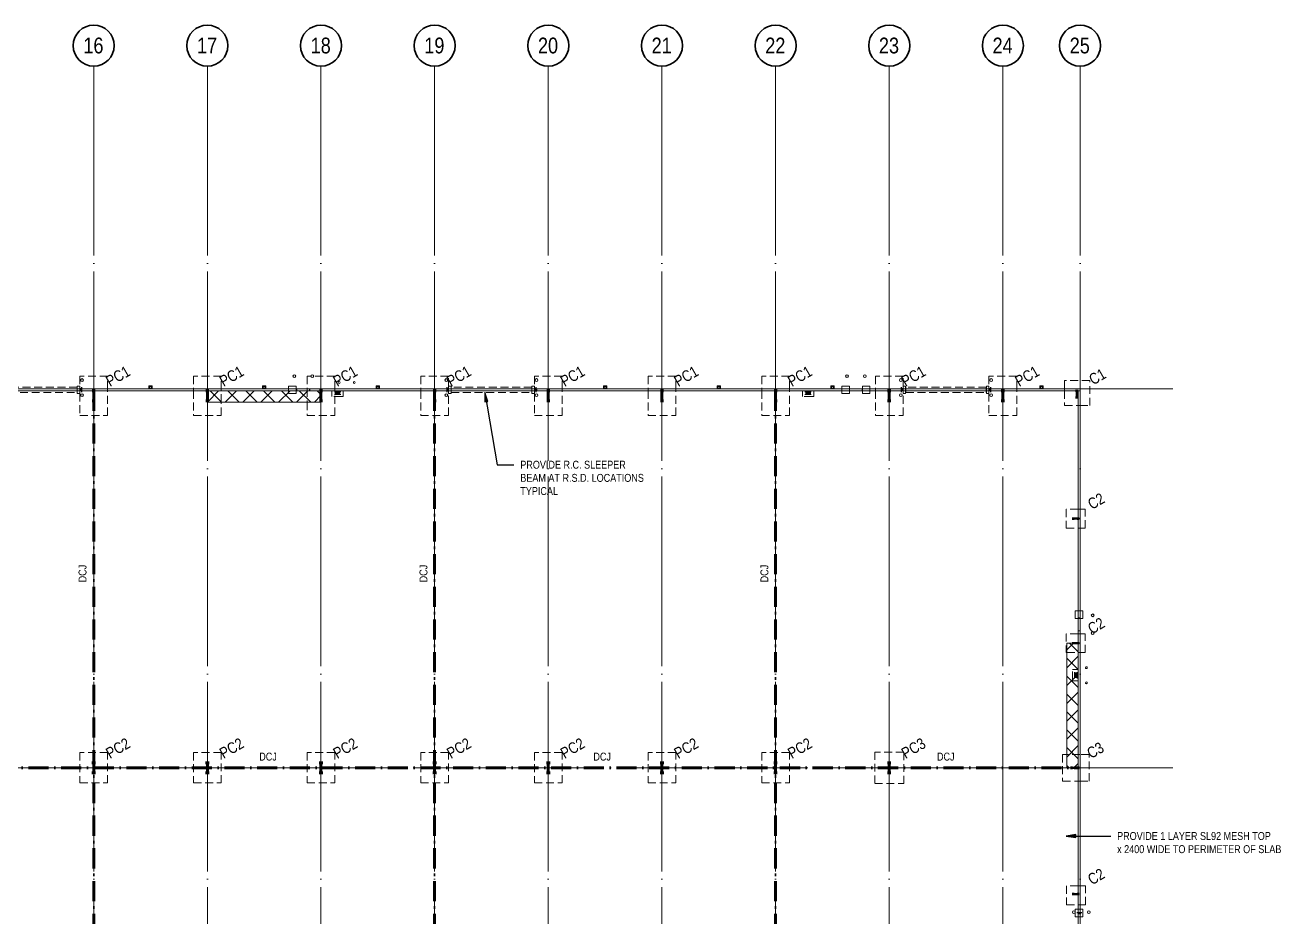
# Model space of a CAD drawing. Header units: millimetres. Extents: x 1606 to 301010, y -5142 to 244250.
# Drawn here: x 187252 to 286698, y 173646 to 244250 of the extents above; entities that cross this region are included whole.
import ezdxf

# ---------------------------------------------------------------- set-up
doc = ezdxf.new("R2010")
doc.units = ezdxf.units.MM
for name, pattern in [('_SGE_Grid Line', [16250, 15000, -625, 0, -625]), ('_SGE_Hidden', [925, 625, -300]), ('Dash', [1250, 750, -500]), ('Dash Dot', [2587.5, 1587.5, -500, 0, -500])]:
    doc.linetypes.add(name, pattern=pattern)
for name, color, linetype, lineweight in [('0-1', 7, 'Continuous', 5), ('A-ANNO-NOTE', 131, 'Continuous', 18), ('A-COLS-1', 253, 'Continuous', 9), ('A-COLS-2', 52, 'Continuous', 9), ('A-DETL-1', 90, 'Dash Dot', 70), ('A-GENM-1', 253, 'Continuous', 9), ('A-GENM-2', 9, 'Continuous', 9), ('A-WALL-1', 253, 'Continuous', 9), ('A-WALL-2', 113, 'Continuous', 20), ('A-WALL-HDLN', 110, '_SGE_Hidden', 18), ('A-WALL-PATT-2', 111, 'Continuous', 18), ('G-ANNO-TEXT-1', 7, 'Continuous', 25), ('G-ANNO-TEXT-2', 250, 'Continuous', 25), ('P-SANR-FIXT-1', 253, 'Continuous', 9), ('P-SANR-FIXT-HDLN-1', 253, 'Dash', 9), ('Q-SPCQ-1', 253, 'Continuous', 9), ('S-BEAM-1', 7, '_SGE_Hidden', 18), ('S-COLS', 52, 'Continuous', 18), ('S-COLS-1', 52, 'Continuous', 70), ('S-COLS-IDEN-1', 171, 'Continuous', 35), ('S-COLS-SYMB', 171, 'Continuous', 50), ('S-FNDN-1', 32, '_SGE_Hidden', 18), ('S-FNDN-HDLN-1', 4, '_SGE_Hidden', 18), ('S-GRID-1', 1, '_SGE_Grid Line', 13), ('S-GRID-IDEN', 1, 'Continuous', 35), ('S-GRID-IDEN-1', 1, 'Continuous', 50)]:
    doc.layers.add(name, color=color, linetype=linetype, lineweight=lineweight)
doc.styles.add('Arial Narrow_2', font='ARIALN.TTF', dxfattribs={"height": 1250})
doc.styles.add('Arial Narrow_3', font='ARIALN.TTF', dxfattribs={"height": 875})
doc.styles.add('Arial Narrow_4', font='ARIALN.TTF', dxfattribs={"height": 625})
pattern_1 = [(45, (0, 0), (-707.1068, 707.1068), []), (135, (0, 0), (-707.1068, -707.1068), [])]

# ---------------------------------------------------------------- blocks, each defined once
blk = doc.blocks.new('WYA_RO_Downpipe Guard_Square _ Circular_Adj Depth - 150 SQ-8178881-WAREHOUSE SLAB PLAN')
at = {"layer": 'P-SANR-FIXT-1'}
for p, q in [((-125, 0), (-211, 0)), ((-211, 0), (-211, -6)), ((-211, -6), (-211, 0)), ((-211, 0), (-125, 0)), ((-125, -225), (-125, 0)), ((-125, 0), (-125, -225)), ((211, 0), (125, 0)), ((125, 0), (125, -225)), ((125, -225), (125, 0)), ((125, 0), (211, 0)), ((211, -6), (211, 0)), ((211, 0), (211, -6)), ((-211, -6), (-131, -6)), ((-131, -6), (-211, -6)), ((-131, -6), (-131, -231)), ((-131, -231), (-131, -6)), ((-131, -231), (131, -231)), ((131, -231), (-131, -231)), ((125, -225), (-125, -225)), ((-125, -225), (125, -225)), ((131, -231), (131, -6)), ((131, -6), (211, -6)), ((211, -6), (131, -6)), ((131, -6), (131, -231))]:
    blk.add_line(p, q, dxfattribs=at)
blk = doc.blocks.new('WYA_RO_DP_Square _ Circular_With Offset - 100 SQ-8178882-WAREHOUSE SLAB PLAN')
at = {"layer": 'A-GENM-2'}
for p, q in [((-75, 75), (-75, -75)), ((75, 75), (-75, 75)), ((-75, 75), (75, 75)), ((-75, -75), (-75, 75)), ((75, -75), (75, 75)), ((75, 75), (75, -75)), ((-75, -75), (75, -75)), ((75, -75), (-75, -75))]:
    blk.add_line(p, q, dxfattribs=at)
blk = doc.blocks.new('WYA_RO_DP_Square _ Circular_With Offset - 100 SQ-V1-WAREHOUSE SLAB PLAN')
at = {"layer": 'A-GENM-2'}
for p, q in [((-75, 75), (-75, -75)), ((75, 75), (-75, 75)), ((-75, 75), (75, 75)), ((-75, -75), (-75, 75)), ((75, -75), (75, 75)), ((75, 75), (75, -75)), ((-75, -75), (75, -75)), ((75, -75), (-75, -75))]:
    blk.add_line(p, q, dxfattribs=at)
blk = doc.blocks.new('SE_Fire_ Hydrant Double - Fire Hydrant_ Double-8297470-WAREHOUSE SLAB PLAN')
at = {"layer": 'Q-SPCQ-1'}
for centre, start, end in [((-300, 600), 360, 180), ((-300, 600), 180, 360), ((-300, -600), 360, 180), ((-300, -600), 180, 360)]:
    blk.add_arc(centre, 75, start, end, dxfattribs=at)
blk = doc.blocks.new('SE_FHR-floor based - SE_FHR-floor based-8309260-WAREHOUSE SLAB PLAN')
at = {"layer": 'P-SANR-FIXT-1'}
for p, q in [((-250, 300), (-250, 290)), ((-250, 300), (250, 300)), ((-250, 290), (250, 290)), ((-250, 85), (-250, 75)), ((-250, 85), (250, 85)), ((-250, 75), (250, 75)), ((-189, 85), (-189, 290)), ((-189, 257.5), (189, 257.5)), ((-189, 222.5), (189, 222.5)), ((-189, 187.5), (189, 187.5)), ((-189, 152.5), (189, 152.5)), ((-189, 117.5), (189, 117.5)), ((-70, 15), (-70, 0)), ((-70, 15), (70, 15)), ((-70, 0), (70, 0)), ((-40, 75), (-40, 15)), ((40, 75), (40, 15)), ((70, 15), (70, 0)), ((189, 85), (189, 290)), ((250, 300), (250, 290)), ((250, 85), (250, 75))]:
    blk.add_line(p, q, dxfattribs=at)
at = {"layer": 'P-SANR-FIXT-HDLN-1'}
for p, q in [((-450, 0), (-450, 450)), ((-450, 450), (450, 450)), ((450, 0), (-450, 0)), ((450, 450), (450, 0))]:
    blk.add_line(p, q, dxfattribs=at)
blk = doc.blocks.new('WYA_CO_BOLLARD1 - 220ø x 1200h 2-7720433-WAREHOUSE SLAB PLAN')
at = {"layer": 'A-COLS-2'}
for start, end in [(360, 180), (0, 180), (180, 360), (180, 360)]:
    blk.add_arc((0, 0), 110, start, end, dxfattribs=at)
blk = doc.blocks.new('WYA_CO_BOLLARD - 220ø x 1200h-8177647-WAREHOUSE SLAB PLAN')
at = {"layer": 'A-COLS-2'}
for start, end in [(360, 180), (0, 180), (180, 360), (180, 360)]:
    blk.add_arc((0, 0), 110, start, end, dxfattribs=at)
blk = doc.blocks.new('23041_Modscape EF_ Central_V22_rvt-1-WAREHOUSE SLAB PLAN')
at = {"layer": 'A-WALL-1'}
for p, q in [((161455, 215450), (154455, 215450)), ((154455, 215450), (161455, 215450)), ((154455, 215300), (161455, 215300)), ((161455, 215300), (154455, 215300)), ((166744, 215450), (161455, 215450)), ((161455, 215450), (161455, 215300)), ((161455, 215450), (161455, 215300)), ((166744, 215450), (161455, 215450)), ((161455, 215300), (178545, 215300)), ((161455, 215300), (178545, 215300)), ((166830, 215450), (166744, 215450)), ((166830, 215450), (166744, 215450)), ((167080, 215450), (166830, 215450)), ((167080, 215450), (166830, 215450)), ((167166, 215450), (167080, 215450)), ((167166, 215450), (167080, 215450)), ((175744, 215450), (167166, 215450)), ((175744, 215450), (167166, 215450)), ((175830, 215450), (175744, 215450)), ((175830, 215450), (175744, 215450)), ((176080, 215450), (175830, 215450)), ((176080, 215450), (175830, 215450)), ((176166, 215450), (176080, 215450)), ((176166, 215450), (176080, 215450)), ((178545, 215450), (176166, 215450)), ((178545, 215450), (176166, 215450)), ((178545, 215300), (178545, 215450)), ((178545, 215300), (178545, 215450)), ((179565, 215450), (178545, 215450)), ((178545, 215450), (179565, 215450)), ((178545, 215300), (179565, 215300)), ((179565, 215300), (178545, 215300)), ((184744, 215450), (179565, 215450)), ((179565, 215450), (179565, 215300)), ((179565, 215450), (179565, 215300)), ((184744, 215450), (179565, 215450)), ((179565, 215300), (190455, 215300)), ((179565, 215300), (190455, 215300)), ((184830, 215450), (184744, 215450)), ((184830, 215450), (184744, 215450)), ((185080, 215450), (184830, 215450)), ((185080, 215450), (184830, 215450)), ((185166, 215450), (185080, 215450)), ((185166, 215450), (185080, 215450)), ((190455, 215450), (185166, 215450)), ((190455, 215450), (185166, 215450)), ((190455, 215300), (190455, 215450)), ((190455, 215300), (190455, 215450)), ((197455, 215450), (190455, 215450)), ((190455, 215450), (197455, 215450)), ((190455, 215300), (197455, 215300)), ((197455, 215300), (190455, 215300)), ((202744, 215450), (197455, 215450)), ((197455, 215450), (197455, 215300)), ((197455, 215450), (197455, 215300)), ((202744, 215450), (197455, 215450)), ((197455, 215300), (222310, 215300)), ((197455, 215300), (222310, 215300)), ((202830, 215450), (202744, 215450)), ((202830, 215450), (202744, 215450)), ((203080, 215450), (202830, 215450)), ((203080, 215450), (202830, 215450)), ((203166, 215450), (203080, 215450)), ((203166, 215450), (203080, 215450)), ((211744, 215450), (203166, 215450)), ((211744, 215450), (203166, 215450)), ((211830, 215450), (211744, 215450)), ((211830, 215450), (211744, 215450)), ((212080, 215450), (211830, 215450)), ((212080, 215450), (211830, 215450)), ((212166, 215450), (212080, 215450)), ((212166, 215450), (212080, 215450)), ((220744, 215450), (212166, 215450)), ((220744, 215450), (212166, 215450)), ((220830, 215450), (220744, 215450)), ((220830, 215450), (220744, 215450)), ((221080, 215450), (220830, 215450)), ((221080, 215450), (220830, 215450)), ((221166, 215450), (221080, 215450)), ((221166, 215450), (221080, 215450)), ((222310, 215450), (221166, 215450)), ((222310, 215450), (221166, 215450)), ((222310, 215300), (222310, 215450)), ((222310, 215300), (222310, 215450)), ((223330, 215450), (222310, 215450)), ((222310, 215450), (223330, 215450)), ((222310, 215300), (223330, 215300)), ((223330, 215300), (222310, 215300)), ((226455, 215450), (223330, 215450)), ((223330, 215450), (223330, 215300)), ((223330, 215450), (223330, 215300)), ((226455, 215450), (223330, 215450)), ((223330, 215300), (226455, 215300)), ((223330, 215300), (226455, 215300)), ((226455, 215300), (226455, 215450)), ((226455, 215300), (226455, 215450)), ((233455, 215450), (226455, 215450)), ((226455, 215450), (233455, 215450)), ((226455, 215300), (233455, 215300)), ((233455, 215300), (226455, 215300)), ((237299, 215450), (233455, 215450)), ((233455, 215450), (233455, 215300)), ((233455, 215450), (233455, 215300)), ((237299, 215450), (233455, 215450)), ((233455, 215300), (240415, 215300)), ((233455, 215300), (240415, 215300)), ((237385, 215450), (237299, 215450)), ((237385, 215450), (237299, 215450)), ((237635, 215450), (237385, 215450)), ((237635, 215450), (237385, 215450)), ((237721, 215450), (237635, 215450)), ((237721, 215450), (237635, 215450)), ((240415, 215450), (237721, 215450)), ((240415, 215450), (237721, 215450)), ((240565, 215450), (240415, 215450)), ((240565, 215450), (240415, 215450)), ((240415, 215300), (240415, 197321)), ((240415, 215300), (240415, 197321)), ((240565, 197321), (240565, 215450)), ((240565, 197321), (240565, 215450)), ((240415, 197321), (240565, 197321)), ((240415, 197321), (240415, 196301)), ((240415, 196301), (240415, 197321)), ((240415, 197321), (240565, 197321)), ((240565, 196301), (240565, 197321)), ((240565, 197321), (240565, 196301)), ((240415, 196301), (240415, 173950)), ((240565, 196301), (240415, 196301)), ((240415, 196301), (240415, 173950)), ((240565, 196301), (240415, 196301)), ((240565, 173950), (240565, 196301)), ((240565, 173950), (240565, 196301)), ((240415, 173950), (240565, 173950)), ((240415, 173950), (240415, 166950)), ((240415, 166950), (240415, 173950)), ((240415, 173950), (240565, 173950)), ((240565, 166950), (240565, 173950)), ((240565, 173950), (240565, 166950))]:
    blk.add_line(p, q, dxfattribs=at)
at = {"layer": 'A-COLS-1'}
for name, p in [('WYA_CO_BOLLARD1 - 220ø x 1200h 2-7720433-WAREHOUSE SLAB PLAN', (161530, 216150)), ('WYA_CO_BOLLARD - 220ø x 1200h-8177647-WAREHOUSE SLAB PLAN', (178345, 216450)), ('WYA_CO_BOLLARD - 220ø x 1200h-8177647-WAREHOUSE SLAB PLAN', (179765, 216450)), ('WYA_CO_BOLLARD1 - 220ø x 1200h 2-7720433-WAREHOUSE SLAB PLAN', (190380, 216150)), ('WYA_CO_BOLLARD1 - 220ø x 1200h 2-7720433-WAREHOUSE SLAB PLAN', (197530, 216150)), ('WYA_CO_BOLLARD - 220ø x 1200h-8177647-WAREHOUSE SLAB PLAN', (222110, 216450)), ('WYA_CO_BOLLARD - 220ø x 1200h-8177647-WAREHOUSE SLAB PLAN', (223530, 216450)), ('WYA_CO_BOLLARD1 - 220ø x 1200h 2-7720433-WAREHOUSE SLAB PLAN', (226380, 216150)), ('WYA_CO_BOLLARD1 - 220ø x 1200h 2-7720433-WAREHOUSE SLAB PLAN', (233530, 216150)), ('WYA_CO_BOLLARD1 - 220ø x 1200h 2-7720433-WAREHOUSE SLAB PLAN', (161530, 214950)), ('WYA_CO_BOLLARD1 - 220ø x 1200h 2-7720433-WAREHOUSE SLAB PLAN', (190380, 214950)), ('WYA_CO_BOLLARD1 - 220ø x 1200h 2-7720433-WAREHOUSE SLAB PLAN', (197530, 214950)), ('WYA_CO_BOLLARD1 - 220ø x 1200h 2-7720433-WAREHOUSE SLAB PLAN', (226380, 214950)), ('WYA_CO_BOLLARD1 - 220ø x 1200h 2-7720433-WAREHOUSE SLAB PLAN', (233530, 214950))]:
    blk.add_blockref(name, p, dxfattribs=at)
at = {"layer": 'A-COLS-1', "rotation": 270}
for name, p in [('WYA_CO_BOLLARD - 220ø x 1200h-8177647-WAREHOUSE SLAB PLAN', (241565, 197521)), ('WYA_CO_BOLLARD - 220ø x 1200h-8177647-WAREHOUSE SLAB PLAN', (241565, 196101)), ('WYA_CO_BOLLARD1 - 220ø x 1200h 2-7720433-WAREHOUSE SLAB PLAN', (240065, 174025)), ('WYA_CO_BOLLARD1 - 220ø x 1200h 2-7720433-WAREHOUSE SLAB PLAN', (241265, 174025))]:
    blk.add_blockref(name, p, dxfattribs=at)
at = {"layer": 'A-GENM-1', "rotation": 180}
for name, p in [('WYA_RO_DP_Square _ Circular_With Offset - 100 SQ-8178882-WAREHOUSE SLAB PLAN', (166955, 215550)), ('WYA_RO_DP_Square _ Circular_With Offset - 100 SQ-8178882-WAREHOUSE SLAB PLAN', (175955, 215550)), ('WYA_RO_DP_Square _ Circular_With Offset - 100 SQ-8178882-WAREHOUSE SLAB PLAN', (184955, 215550)), ('WYA_RO_DP_Square _ Circular_With Offset - 100 SQ-8178882-WAREHOUSE SLAB PLAN', (202955, 215550)), ('WYA_RO_DP_Square _ Circular_With Offset - 100 SQ-V1-WAREHOUSE SLAB PLAN', (211955, 215550)), ('WYA_RO_DP_Square _ Circular_With Offset - 100 SQ-V1-WAREHOUSE SLAB PLAN', (220955, 215550)), ('WYA_RO_DP_Square _ Circular_With Offset - 100 SQ-8178882-WAREHOUSE SLAB PLAN', (237510, 215550))]:
    blk.add_blockref(name, p, dxfattribs=at)
at = {"layer": 'P-SANR-FIXT-1'}
for name, p, rotation in [('WYA_RO_Downpipe Guard_Square _ Circular_Adj Depth - 150 SQ-8178881-WAREHOUSE SLAB PLAN', (166955, 215450), 180), ('WYA_RO_Downpipe Guard_Square _ Circular_Adj Depth - 150 SQ-8178881-WAREHOUSE SLAB PLAN', (175955, 215450), 180), ('SE_FHR-floor based - SE_FHR-floor based-8309260-WAREHOUSE SLAB PLAN', (181771, 215300), 180), ('WYA_RO_Downpipe Guard_Square _ Circular_Adj Depth - 150 SQ-8178881-WAREHOUSE SLAB PLAN', (184955, 215450), 180), ('WYA_RO_Downpipe Guard_Square _ Circular_Adj Depth - 150 SQ-8178881-WAREHOUSE SLAB PLAN', (202955, 215450), 180), ('WYA_RO_Downpipe Guard_Square _ Circular_Adj Depth - 150 SQ-8178881-WAREHOUSE SLAB PLAN', (211955, 215450), 180), ('SE_FHR-floor based - SE_FHR-floor based-8309260-WAREHOUSE SLAB PLAN', (219029, 215300), 180), ('WYA_RO_Downpipe Guard_Square _ Circular_Adj Depth - 150 SQ-8178881-WAREHOUSE SLAB PLAN', (220955, 215450), 180), ('WYA_RO_Downpipe Guard_Square _ Circular_Adj Depth - 150 SQ-8178881-WAREHOUSE SLAB PLAN', (237510, 215450), 180), ('SE_FHR-floor based - SE_FHR-floor based-8309260-WAREHOUSE SLAB PLAN', (240415, 192778), 90.00000000000134)]:
    blk.add_blockref(name, p, dxfattribs=dict(at, rotation=rotation))
at = {"layer": 'Q-SPCQ-1'}
for p, rotation in [((182495, 215650), 269.9999999999936), ((240765, 192778), 180)]:
    blk.add_blockref('SE_Fire_ Hydrant Double - Fire Hydrant_ Double-8297470-WAREHOUSE SLAB PLAN', p, dxfattribs=dict(at, rotation=rotation))
blk = doc.blocks.new('SGE_SCL-Column-Steel-WB - PC1 - 800WB122-2211175-WAREHOUSE SLAB PLAN')
at = {"layer": 'S-COLS-1'}
for p, q in [((125, 396), (-125, 396)), ((0, -396), (0, 396)), ((-125, -396), (125, -396))]:
    blk.add_line(p, q, dxfattribs=at)
blk = doc.blocks.new('SGE_SCL-Column-Steel-WB - PC2 - 800WB146-2211198-WAREHOUSE SLAB PLAN')
at = {"layer": 'S-COLS-1'}
for p, q in [((-137.5, 400), (137.5, 400)), ((0, 400), (0, -400)), ((137.5, -400), (-137.5, -400))]:
    blk.add_line(p, q, dxfattribs=at)
blk = doc.blocks.new('SGE_SCL-Column-Steel-WB - PC3 - 800WB168-2661349-WAREHOUSE SLAB PLAN')
at = {"layer": 'S-COLS-1'}
for p, q in [((-137.5, 405), (137.5, 405)), ((0, 405), (0, -405)), ((137.5, -405), (-137.5, -405))]:
    blk.add_line(p, q, dxfattribs=at)
blk = doc.blocks.new('SGE_SCL-Column-Steel-UB - C1 - 530UB82_0-2661403-WAREHOUSE SLAB PLAN')
at = {"layer": 'S-COLS-SYMB'}
for p, q in [((104.5, 264), (-104.5, 264)), ((0, -264), (0, 264)), ((-104.5, -264), (104.5, -264))]:
    blk.add_line(p, q, dxfattribs=at)
blk = doc.blocks.new('SGE_SCL-Column-Steel-UB - C2 - 410UB53_7-2677290-WAREHOUSE SLAB PLAN')
at = {"layer": 'S-COLS-SYMB'}
for p, q in [((89, 201.5), (-89, 201.5)), ((0, -201.5), (0, 201.5)), ((-89, -201.5), (89, -201.5))]:
    blk.add_line(p, q, dxfattribs=at)
blk = doc.blocks.new('SGE_SCL-Column-Steel-UB - C2 - 410UB53_7-2677291-WAREHOUSE SLAB PLAN')
at = {"layer": 'S-COLS-SYMB'}
for p, q in [((89, 201.5), (-89, 201.5)), ((0, -201.5), (0, 201.5)), ((-89, -201.5), (89, -201.5))]:
    blk.add_line(p, q, dxfattribs=at)
blk = doc.blocks.new('SGE_SCL-Column-Steel-UB - C3 - 530UB92_4-2677292-WAREHOUSE SLAB PLAN')
at = {"layer": 'S-COLS-SYMB'}
for p, q in [((104.5, 266.5), (-104.5, 266.5)), ((0, -266.5), (0, 266.5)), ((-104.5, -266.5), (104.5, -266.5))]:
    blk.add_line(p, q, dxfattribs=at)
blk = doc.blocks.new('SGE_SCL-Column-Steel-UB - C2 - 410UB53_7-2677293-WAREHOUSE SLAB PLAN')
at = {"layer": 'S-COLS-SYMB'}
for p, q in [((89, 201.5), (-89, 201.5)), ((0, -201.5), (0, 201.5)), ((-89, -201.5), (89, -201.5))]:
    blk.add_line(p, q, dxfattribs=at)
blk = doc.blocks.new('SGE Footing-Rectangular - F3-1758787-WAREHOUSE SLAB PLAN')
at = {"layer": 'S-FNDN-1'}
for p, q in [((1100, 1200), (-1100, 1200)), ((-1100, 1200), (-1100, -1200)), ((1100, -1200), (1100, 1200)), ((-1100, -1200), (1100, -1200))]:
    blk.add_line(p, q, dxfattribs=at)
blk = doc.blocks.new('SGE Footing-Rectangular - F9-2709880-WAREHOUSE SLAB PLAN')
at = {"layer": 'S-FNDN-1'}
for p, q in [((1150, 1250), (-1150, 1250)), ((-1150, 1250), (-1150, -1250)), ((1150, -1250), (1150, 1250)), ((-1150, -1250), (1150, -1250))]:
    blk.add_line(p, q, dxfattribs=at)
blk = doc.blocks.new('SGE Door Column - DC1 - 230 PFC _ 50 x 5_0 EA-2762588-WAREHOUSE SLAB PLAN')
at = {"layer": 'S-COLS-SYMB'}
for p, q in [((0, 0), (75, 0)), ((0, 0), (0, -230)), ((0, -230), (75, -230))]:
    blk.add_line(p, q, dxfattribs=at)
blk = doc.blocks.new('SGE Footing Beam - SLEEPER BEAM-2242636-WAREHOUSE SLAB PLAN')
at = {"layer": 'S-BEAM-1'}
for p, q in [((-3185, -200), (-3185, 200)), ((3185, 200), (-3185, 200)), ((3185, 200), (3185, -200)), ((-3185, -200), (3185, -200))]:
    blk.add_line(p, q, dxfattribs=at)
blk = doc.blocks.new('SGE Door Column - DC1 - 230 PFC _ 50 x 5_0 EA-2762587-WAREHOUSE SLAB PLAN')
at = {"layer": 'S-COLS-SYMB'}
for p, q in [((0, 230), (75, 230)), ((0, 0), (0, 230)), ((0, 0), (75, 0))]:
    blk.add_line(p, q, dxfattribs=at)
blk = doc.blocks.new('SGE Footing-Rectangular - F4-V72-WAREHOUSE SLAB PLAN')
at = {"layer": 'S-FNDN-1'}
for p, q in [((1100, 1550), (-1100, 1550)), ((-1100, 1550), (-1100, 546)), ((1100, 546), (1100, 1550)), ((1100, -1550), (1100, 396)), ((-1100, -504), (-1100, -1550)), ((-1100, -1550), (1100, -1550))]:
    blk.add_line(p, q, dxfattribs=at)
at = {"layer": 'S-FNDN-HDLN-1'}
for p, q in [((-1100, 546), (-1100, -504)), ((1100, 396), (1100, 546))]:
    blk.add_line(p, q, dxfattribs=at)
blk = doc.blocks.new('SGE Footing-Rectangular - F4-V71-WAREHOUSE SLAB PLAN')
at = {"layer": 'S-FNDN-1'}
for p, q in [((1100, 1550), (-1100, 1550)), ((-1100, 1550), (-1100, 546)), ((1100, 546), (1100, 1550)), ((-1100, 396), (-1100, -1550)), ((1100, -1550), (1100, -504)), ((-1100, -1550), (1100, -1550))]:
    blk.add_line(p, q, dxfattribs=at)
at = {"layer": 'S-FNDN-HDLN-1'}
for p, q in [((-1100, 546), (-1100, 396)), ((1100, -504), (1100, 546))]:
    blk.add_line(p, q, dxfattribs=at)
blk = doc.blocks.new('SGE Footing-Rectangular - F4-V73-WAREHOUSE SLAB PLAN')
at = {"layer": 'S-FNDN-1'}
for p, q in [((1100, 1550), (-1100, 1550)), ((-1100, 1550), (-1100, 546)), ((1100, 546), (1100, 1550)), ((-1100, 396), (-1100, -1550)), ((1100, -1550), (1100, 396)), ((-1100, -1550), (1100, -1550))]:
    blk.add_line(p, q, dxfattribs=at)
at = {"layer": 'S-FNDN-HDLN-1'}
for p, q in [((-1100, 546), (-1100, 396)), ((1100, 396), (1100, 546))]:
    blk.add_line(p, q, dxfattribs=at)
blk = doc.blocks.new('SGE Footing-Rectangular - F5-V74-WAREHOUSE SLAB PLAN')
at = {"layer": 'S-FNDN-1'}
for p, q in [((1000, 1000), (-1000, 1000)), ((-1000, 1000), (-1000, 326)), ((1000, -1000), (1000, 1000)), ((-1000, 176), (-1000, -1000)), ((-1000, -1000), (85, -1000)), ((235, -1000), (1000, -1000))]:
    blk.add_line(p, q, dxfattribs=at)
at = {"layer": 'S-FNDN-HDLN-1'}
for p, q in [((-1000, 326), (-1000, 176)), ((86, -1000), (235, -1000))]:
    blk.add_line(p, q, dxfattribs=at)
blk = doc.blocks.new('SGE Footing-Rectangular - F7-V76-WAREHOUSE SLAB PLAN')
at = {"layer": 'S-FNDN-1'}
for p, q in [((750, 750), (-750, 750)), ((-750, 750), (-750, 352)), ((-750, 202), (-750, -750)), ((750, 352), (750, 750)), ((750, -750), (750, 202)), ((-750, -750), (750, -750))]:
    blk.add_line(p, q, dxfattribs=at)
at = {"layer": 'S-FNDN-HDLN-1'}
for p, q in [((-750, 351), (-750, 202)), ((750, 202), (750, 351))]:
    blk.add_line(p, q, dxfattribs=at)
blk = doc.blocks.new('SGE Footing-Rectangular - F6-V63-WAREHOUSE SLAB PLAN')
at = {"layer": 'S-FNDN-1'}
for p, q in [((1050, 1050), (-1050, 1050)), ((-1050, 1050), (-1050, 326)), ((1050, 326), (1050, 1050)), ((1050, -1050), (1050, 176)), ((-1050, -724), (-1050, -1050)), ((-1050, -1050), (1050, -1050))]:
    blk.add_line(p, q, dxfattribs=at)
at = {"layer": 'S-FNDN-HDLN-1'}
for p, q in [((-1050, 326), (-1050, -724)), ((1050, 176), (1050, 326))]:
    blk.add_line(p, q, dxfattribs=at)
blk = doc.blocks.new('SGE Footing-Rectangular - F7-V64-WAREHOUSE SLAB PLAN')
at = {"layer": 'S-FNDN-1'}
for p, q in [((750, 750), (-750, 750)), ((-750, 750), (-750, 326)), ((-750, 176), (-750, -750)), ((750, 326), (750, 750)), ((750, -750), (750, 176)), ((-750, -750), (750, -750))]:
    blk.add_line(p, q, dxfattribs=at)
at = {"layer": 'S-FNDN-HDLN-1'}
for p, q in [((-750, 326), (-750, 176)), ((750, 176), (750, 326))]:
    blk.add_line(p, q, dxfattribs=at)
blk = doc.blocks.new('Basic Wall _ 150mm THICK PRECAST HYDRANT - ___-2363043-WAREHOUSE SLAB PLAN')
at = {"layer": 'A-WALL-PATT-2'}
h = blk.add_hatch(dxfattribs=at)
h.set_pattern_fill('FP_1', color=256, style=0, pattern_type=2)
h.set_pattern_definition(pattern_1)
h.paths.add_polyline_path([(240415, 185454), (240415, 195315), (239515, 195315), (239515, 185454)])
at = {"layer": 'A-WALL-2'}
for p, q in [((239515, 195315), (240415, 195315)), ((239515, 195315), (239515, 185454)), ((240415, 185454), (239515, 185454))]:
    blk.add_line(p, q, dxfattribs=at)
blk = doc.blocks.new('Basic Wall _ 150mm THICK PRECAST HYDRANT - ___-2667353-WAREHOUSE SLAB PLAN')
at = {"layer": 'A-WALL-PATT-2'}
h = blk.add_hatch(dxfattribs=at)
h.set_pattern_fill('FP_1', color=256, style=0, pattern_type=2)
h.set_pattern_definition(pattern_1)
h.paths.add_polyline_path([(180261, 214400), (180455, 214400), (180455, 215300), (171455, 215300), (171455, 214400), (179555, 214400)])
at = {"layer": 'A-WALL-2'}
for p, q in [((171455, 214400), (171455, 215300)), ((180455, 215300), (180455, 214400)), ((180455, 214400), (171455, 214400))]:
    blk.add_line(p, q, dxfattribs=at)
blk = doc.blocks.new('Grid - 1_Project Grid-1992125-WAREHOUSE SLAB PLAN')
at = {"layer": 'S-GRID-IDEN'}
blk.add_circle((0, 0), 6.5, dxfattribs=at)

msp = doc.modelspace()

# ---------------------------------------------------------------- hatches: boundary and pattern name
at = {"layer": 'G-ANNO-TEXT-2'}
for points in [[(223645, 215172), (223657, 214413), (223891, 214454)], [(269699, 180049), (270449, 179930), (270449, 180168)]]:
    msp.add_hatch(color=256, dxfattribs=at).paths.add_polyline_path(points)

# ---------------------------------------------------------------- linework, layer by layer
at = {"layer": 'A-DETL-1'}
for p, q in [((192683, 215300), (192683, 125600)), ((219683, 215300), (219683, 125600)), ((246683, 215300), (246683, 125600)), ((60723, 185450), (270643, 185450))]:
    msp.add_line(p, q, dxfattribs=at)
at = {"layer": 'A-WALL-2'}
for p, q in [((220689, 215450), (191683, 215450)), ((191683, 215450), (191683, 215300)), ((191683, 215300), (220689, 215300)), ((208783, 215300), (208783, 215450)), ((209783, 215450), (209783, 215300)), ((220689, 215300), (220689, 215450)), ((256684, 215450), (227769, 215450)), ((227769, 215450), (227769, 215300)), ((227769, 215300), (256684, 215300)), ((237683, 215300), (237683, 215450)), ((246683, 215450), (246683, 215300)), ((252538, 215300), (252538, 215450)), ((253538, 215450), (253538, 215300)), ((256684, 215300), (256684, 215450)), ((270793, 215450), (263684, 215450)), ((263684, 215450), (263684, 215300)), ((270793, 215300), (263684, 215300)), ((270643, 215300), (270643, 173950)), ((270793, 173950), (270793, 215450)), ((270643, 205175), (270793, 205175)), ((270643, 197295), (270793, 197295)), ((270793, 196295), (270643, 196295)), ((270643, 195315), (270793, 195315)), ((270643, 185454), (270793, 185454)), ((270643, 173950), (270793, 173950))]:
    msp.add_line(p, q, dxfattribs=at)
at = {"layer": 'G-ANNO-TEXT-2'}
for p, q in [((223645, 215172), (223657, 214413)), ((223891, 214454), (223645, 215172)), ((223645, 215172), (224646, 209446)), ((223657, 214413), (223891, 214454)), ((224646, 209446), (225958, 209446)), ((270449, 180168), (269699, 180049)), ((269699, 180049), (270449, 179930)), ((269699, 180049), (273219, 180049)), ((270449, 179930), (270449, 180168))]:
    msp.add_line(p, q, dxfattribs=at)
at = {"layer": 'S-FNDN-1'}
for p, q in [((193783, 216454), (191583, 216454)), ((191583, 216454), (191583, 215675)), ((193783, 215450), (193783, 216454)), ((220783, 216454), (218583, 216454)), ((218583, 216454), (218583, 215450)), ((220783, 215675), (220783, 216454)), ((229783, 216454), (227583, 216454)), ((227583, 216454), (227583, 215675)), ((229783, 215450), (229783, 216454)), ((256783, 216454), (254583, 216454)), ((254583, 216454), (254583, 215450)), ((256783, 215675), (256783, 216454)), ((265783, 216454), (263583, 216454)), ((263583, 216454), (263583, 215675)), ((265783, 215450), (265783, 216454)), ((191384, 215675), (191384, 215075)), ((191583, 215675), (191384, 215675)), ((191384, 215075), (191583, 215075)), ((191583, 215075), (191583, 213354)), ((193783, 213354), (193783, 215300)), ((208723, 215675), (208123, 215675)), ((208123, 215675), (208123, 215450)), ((208723, 215450), (208723, 215675)), ((218583, 215300), (218583, 213354)), ((220984, 215675), (220783, 215675)), ((220783, 213354), (220783, 215075)), ((220783, 215075), (220984, 215075)), ((220984, 215075), (220984, 215675)), ((227384, 215675), (227384, 215075)), ((227583, 215675), (227384, 215675)), ((227384, 215075), (227583, 215075)), ((227583, 215075), (227583, 213354)), ((229783, 213354), (229783, 215300)), ((252538, 215675), (251938, 215675)), ((251938, 215675), (251938, 215450)), ((251938, 215300), (251938, 215075)), ((251938, 215075), (252538, 215075)), ((252538, 215450), (252538, 215675)), ((252538, 215075), (252538, 215300)), ((254158, 215675), (253558, 215675)), ((253558, 215675), (253558, 215450)), ((253558, 215300), (253558, 215075)), ((253558, 215075), (254158, 215075)), ((254158, 215450), (254158, 215675)), ((254158, 215075), (254158, 215300)), ((254583, 215300), (254583, 213354)), ((256979, 215675), (256783, 215675)), ((256783, 213354), (256783, 215075)), ((256783, 215075), (256979, 215075)), ((256979, 215075), (256979, 215675)), ((263379, 215675), (263379, 215075)), ((263583, 215675), (263379, 215675)), ((263379, 215075), (263583, 215075)), ((263583, 215075), (263583, 213354)), ((265783, 213354), (265783, 215300)), ((191583, 213354), (193783, 213354)), ((218583, 213354), (220783, 213354)), ((227583, 213354), (229783, 213354)), ((254583, 213354), (256783, 213354)), ((263583, 213354), (265783, 213354)), ((270643, 197870), (270418, 197870)), ((270418, 197870), (270418, 197270)), ((270418, 197270), (270643, 197270)), ((271018, 197870), (270793, 197870)), ((270793, 197270), (271018, 197270)), ((271018, 197270), (271018, 197870)), ((270643, 196065), (269692, 196065)), ((269692, 196065), (269692, 194565)), ((271192, 196065), (270793, 196065)), ((271192, 194565), (271192, 196065)), ((269692, 194565), (269743, 194565)), ((270793, 194565), (271192, 194565)), ((270643, 174255), (270418, 174255)), ((270418, 174255), (270418, 173655)), ((271018, 174255), (270793, 174255)), ((271018, 173655), (271018, 174255)), ((270418, 173655), (271018, 173655))]:
    msp.add_line(p, q, dxfattribs=at)
at = {"layer": 'S-FNDN-HDLN-1'}
for p, q in [((191583, 215675), (191583, 215075)), ((193783, 215300), (193783, 215450)), ((208123, 215450), (208123, 215075)), ((208123, 215075), (208723, 215075)), ((208723, 215075), (208723, 215450)), ((218583, 215450), (218583, 215300)), ((220783, 215075), (220783, 215675)), ((227583, 215675), (227583, 215075)), ((229783, 215300), (229783, 215450)), ((251938, 215450), (251938, 215300)), ((253558, 215450), (253558, 215300)), ((254158, 215300), (254158, 215450)), ((254583, 215450), (254583, 215300)), ((256783, 215075), (256783, 215675)), ((263583, 215675), (263583, 215075)), ((265783, 215300), (265783, 215450)), ((270793, 197870), (270644, 197870)), ((270644, 197270), (270793, 197270)), ((270793, 196065), (270644, 196065)), ((269744, 194565), (270793, 194565)), ((270793, 174255), (270644, 174255))]:
    msp.add_line(p, q, dxfattribs=at)
at = {"layer": 'S-GRID-1'}
for p, q in [((192683, 241000), (192683, 121161)), ((201683, 241000), (201683, 121161)), ((210683, 241000), (210683, 121161)), ((219683, 241000), (219683, 121161)), ((228683, 241000), (228683, 121161)), ((237683, 241000), (237683, 121161)), ((246683, 241000), (246683, 121161)), ((255683, 241000), (255683, 121161)), ((264683, 241000), (264683, 121161)), ((270793, 241000), (270793, 121161)), ((55494, 215450), (278139, 215450)), ((55494, 185450), (278139, 185450))]:
    msp.add_line(p, q, dxfattribs=at)

# ---------------------------------------------------------------- block references
at = {"layer": '0-1'}
msp.add_blockref('23041_Modscape EF_ Central_V22_rvt-1-WAREHOUSE SLAB PLAN', (30228, 0), dxfattribs=at)
at = {"layer": 'A-WALL-HDLN'}
for name in ['Basic Wall _ 150mm THICK PRECAST HYDRANT - ___-2667353-WAREHOUSE SLAB PLAN', 'Basic Wall _ 150mm THICK PRECAST HYDRANT - ___-2363043-WAREHOUSE SLAB PLAN']:
    msp.add_blockref(name, (30228, 0), dxfattribs=at)
at = {"layer": 'S-BEAM-1'}
for p in [(188186, 215375), (224186, 215375), (260181, 215375)]:
    msp.add_blockref('SGE Footing Beam - SLEEPER BEAM-2242636-WAREHOUSE SLAB PLAN', p, dxfattribs=at)
at = {"layer": 'S-COLS'}
for name, p in [('SGE Door Column - DC1 - 230 PFC _ 50 x 5_0 EA-2762588-WAREHOUSE SLAB PLAN', (191683, 215510)), ('SGE Door Column - DC1 - 230 PFC _ 50 x 5_0 EA-2762588-WAREHOUSE SLAB PLAN', (227683, 215510)), ('SGE Door Column - DC1 - 230 PFC _ 50 x 5_0 EA-2762588-WAREHOUSE SLAB PLAN', (263678, 215510)), ('SGE_SCL-Column-Steel-UB - C1 - 530UB82_0-2661403-WAREHOUSE SLAB PLAN', (270539, 215036)), ('SGE_SCL-Column-Steel-WB - PC2 - 800WB146-2211198-WAREHOUSE SLAB PLAN', (192683, 185450)), ('SGE_SCL-Column-Steel-WB - PC2 - 800WB146-2211198-WAREHOUSE SLAB PLAN', (201683, 185450)), ('SGE_SCL-Column-Steel-WB - PC2 - 800WB146-2211198-WAREHOUSE SLAB PLAN', (210683, 185450)), ('SGE_SCL-Column-Steel-WB - PC2 - 800WB146-2211198-WAREHOUSE SLAB PLAN', (219683, 185450)), ('SGE_SCL-Column-Steel-WB - PC2 - 800WB146-2211198-WAREHOUSE SLAB PLAN', (228683, 185450)), ('SGE_SCL-Column-Steel-WB - PC2 - 800WB146-2211198-WAREHOUSE SLAB PLAN', (237683, 185450)), ('SGE_SCL-Column-Steel-WB - PC2 - 800WB146-2211198-WAREHOUSE SLAB PLAN', (246683, 185450)), ('SGE_SCL-Column-Steel-WB - PC3 - 800WB168-2661349-WAREHOUSE SLAB PLAN', (255683, 185450))]:
    msp.add_blockref(name, p, dxfattribs=at)
for name, p, rotation in [('SGE Door Column - DC1 - 230 PFC _ 50 x 5_0 EA-2762587-WAREHOUSE SLAB PLAN', (220689, 215510), 180), ('SGE Door Column - DC1 - 230 PFC _ 50 x 5_0 EA-2762587-WAREHOUSE SLAB PLAN', (256684, 215510), 180), ('SGE_SCL-Column-Steel-UB - C2 - 410UB53_7-2677290-WAREHOUSE SLAB PLAN', (270442, 205175), 270.0000000000001), ('SGE_SCL-Column-Steel-UB - C2 - 410UB53_7-2677291-WAREHOUSE SLAB PLAN', (270442, 195315), 270.0000000000001), ('SGE_SCL-Column-Steel-UB - C3 - 530UB92_4-2677292-WAREHOUSE SLAB PLAN', (270377, 185454), 270.0000000000001), ('SGE_SCL-Column-Steel-UB - C2 - 410UB53_7-2677293-WAREHOUSE SLAB PLAN', (270442, 175453), 270.0000000000001), ('SGE Door Column - DC1 - 230 PFC _ 50 x 5_0 EA-2762587-WAREHOUSE SLAB PLAN', (270853, 173950), 89.99999999999959)]:
    msp.add_blockref(name, p, dxfattribs=dict(at, rotation=rotation))
at = {"layer": 'S-COLS-1'}
for p in [(192683, 214904), (201683, 214904), (210683, 214904), (219683, 214904), (228683, 214904), (237683, 214904), (246683, 214904), (255683, 214904), (264683, 214904)]:
    msp.add_blockref('SGE_SCL-Column-Steel-WB - PC1 - 800WB122-2211175-WAREHOUSE SLAB PLAN', p, dxfattribs=at)
at = {"layer": 'S-FNDN-1'}
for name, p in [('SGE Footing-Rectangular - F3-1758787-WAREHOUSE SLAB PLAN', (192683, 185450)), ('SGE Footing-Rectangular - F3-1758787-WAREHOUSE SLAB PLAN', (201683, 185450)), ('SGE Footing-Rectangular - F3-1758787-WAREHOUSE SLAB PLAN', (210683, 185450)), ('SGE Footing-Rectangular - F3-1758787-WAREHOUSE SLAB PLAN', (219683, 185450)), ('SGE Footing-Rectangular - F3-1758787-WAREHOUSE SLAB PLAN', (228683, 185450)), ('SGE Footing-Rectangular - F3-1758787-WAREHOUSE SLAB PLAN', (237683, 185450)), ('SGE Footing-Rectangular - F3-1758787-WAREHOUSE SLAB PLAN', (246683, 185450)), ('SGE Footing-Rectangular - F9-2709880-WAREHOUSE SLAB PLAN', (255683, 185450))]:
    msp.add_blockref(name, p, dxfattribs=at)
at = {"layer": 'S-FNDN-HDLN-1'}
for name, p in [('SGE Footing-Rectangular - F4-V71-WAREHOUSE SLAB PLAN', (201683, 214904)), ('SGE Footing-Rectangular - F4-V72-WAREHOUSE SLAB PLAN', (210683, 214904)), ('SGE Footing-Rectangular - F4-V73-WAREHOUSE SLAB PLAN', (237683, 214904)), ('SGE Footing-Rectangular - F4-V73-WAREHOUSE SLAB PLAN', (246683, 214904)), ('SGE Footing-Rectangular - F5-V74-WAREHOUSE SLAB PLAN', (270558, 215124))]:
    msp.add_blockref(name, p, dxfattribs=at)
at = {"layer": 'S-FNDN-HDLN-1', "rotation": 270.0000000000001}
for name, p in [('SGE Footing-Rectangular - F7-V76-WAREHOUSE SLAB PLAN', (270442, 205175)), ('SGE Footing-Rectangular - F6-V63-WAREHOUSE SLAB PLAN', (270467, 185454)), ('SGE Footing-Rectangular - F7-V64-WAREHOUSE SLAB PLAN', (270467, 175353))]:
    msp.add_blockref(name, p, dxfattribs=at)
at = {"layer": 'S-GRID-IDEN', "xscale": 249.9999999999999, "yscale": 249.9999999999999, "zscale": 249.9999999999999, "rotation": 180}
for p in [(192683, 242625), (201683, 242625), (210683, 242625), (219683, 242625), (228683, 242625), (237683, 242625), (246683, 242625), (255683, 242625), (264683, 242625), (270793, 242625)]:
    msp.add_blockref('Grid - 1_Project Grid-1992125-WAREHOUSE SLAB PLAN', p, dxfattribs=at)

# ---------------------------------------------------------------- texts
at = {"layer": 'A-ANNO-NOTE', "char_height": 625, "width": 1683.54, "attachment_point": 1, "rotation": 90, "style": 'Arial Narrow_4'}
for insert in [(191485, 200130), (218485, 200130), (245485, 200130)]:
    msp.add_mtext('DCJ', dxfattribs=dict(at, insert=insert))
at = {"layer": 'A-ANNO-NOTE', "char_height": 625, "width": 1683.54, "attachment_point": 1, "style": 'Arial Narrow_4'}
for insert in [(205794, 186648), (232256, 186648), (259463, 186648)]:
    msp.add_mtext('DCJ', dxfattribs=dict(at, insert=insert))
at = {"layer": 'G-ANNO-TEXT-1', "char_height": 625, "attachment_point": 1, "style": 'Arial Narrow_4'}
for s, insert, width in [('PROVIDE R.C. SLEEPER', (226466, 209759), 10121.3), ('BEAM AT R.S.D. LOCATIONS', (226466, 208717), 11885.02), ('TYPICAL', (226466, 207675), 3627.64), ('PROVIDE 1 LAYER SL92 MESH TOP', (273727, 180362), 14771.09), ('x 2400 WIDE TO PERIMETER OF SLAB', (273727, 179320), 15813.29)]:
    msp.add_mtext(s, dxfattribs=dict(at, insert=insert, width=width))
at = {"layer": 'S-COLS-IDEN-1', "char_height": 875, "attachment_point": 1, "rotation": 30, "style": 'Arial Narrow_3'}
for s, insert, width in [('PC1', (193538, 216349), 2385.02), ('PC1', (202538, 216349), 2385.02), ('PC1', (211538, 216349), 2385.02), ('PC1', (220538, 216349), 2385.02), ('PC1', (229538, 216349), 2385.02), ('PC1', (238538, 216349), 2385.02), ('PC1', (247538, 216349), 2385.02), ('PC1', (256538, 216349), 2385.02), ('PC1', (265538, 216349), 2385.02), ('C1', (271393, 216481), 1563.29), ('C2', (271296, 206620), 1563.29), ('C2', (271296, 196760), 1563.29), ('PC2', (193538, 186895), 2385.02), ('PC2', (202538, 186895), 2385.02), ('PC2', (211538, 186895), 2385.02), ('PC2', (220538, 186895), 2385.02), ('PC2', (229538, 186895), 2385.02), ('PC2', (238538, 186895), 2385.02), ('PC2', (247538, 186895), 2385.02), ('PC3', (256538, 186895), 2385.02), ('C3', (271231, 186899), 1563.29), ('C2', (271296, 176898), 1563.29)]:
    msp.add_mtext(s, dxfattribs=dict(at, insert=insert, width=width))
at = {"layer": 'S-GRID-IDEN-1', "char_height": 1250, "width": 1964.13, "attachment_point": 1, "style": 'Arial Narrow_2'}
for s, insert in [('16', (191865, 243261)), ('17', (200865, 243261)), ('18', (209865, 243261)), ('19', (218865, 243261)), ('20', (227865, 243261)), ('21', (236865, 243261)), ('22', (245865, 243261)), ('23', (254865, 243261)), ('24', (263865, 243261)), ('25', (269975, 243261))]:
    msp.add_mtext(s, dxfattribs=dict(at, insert=insert))

doc.saveas('drawing.dxf')
